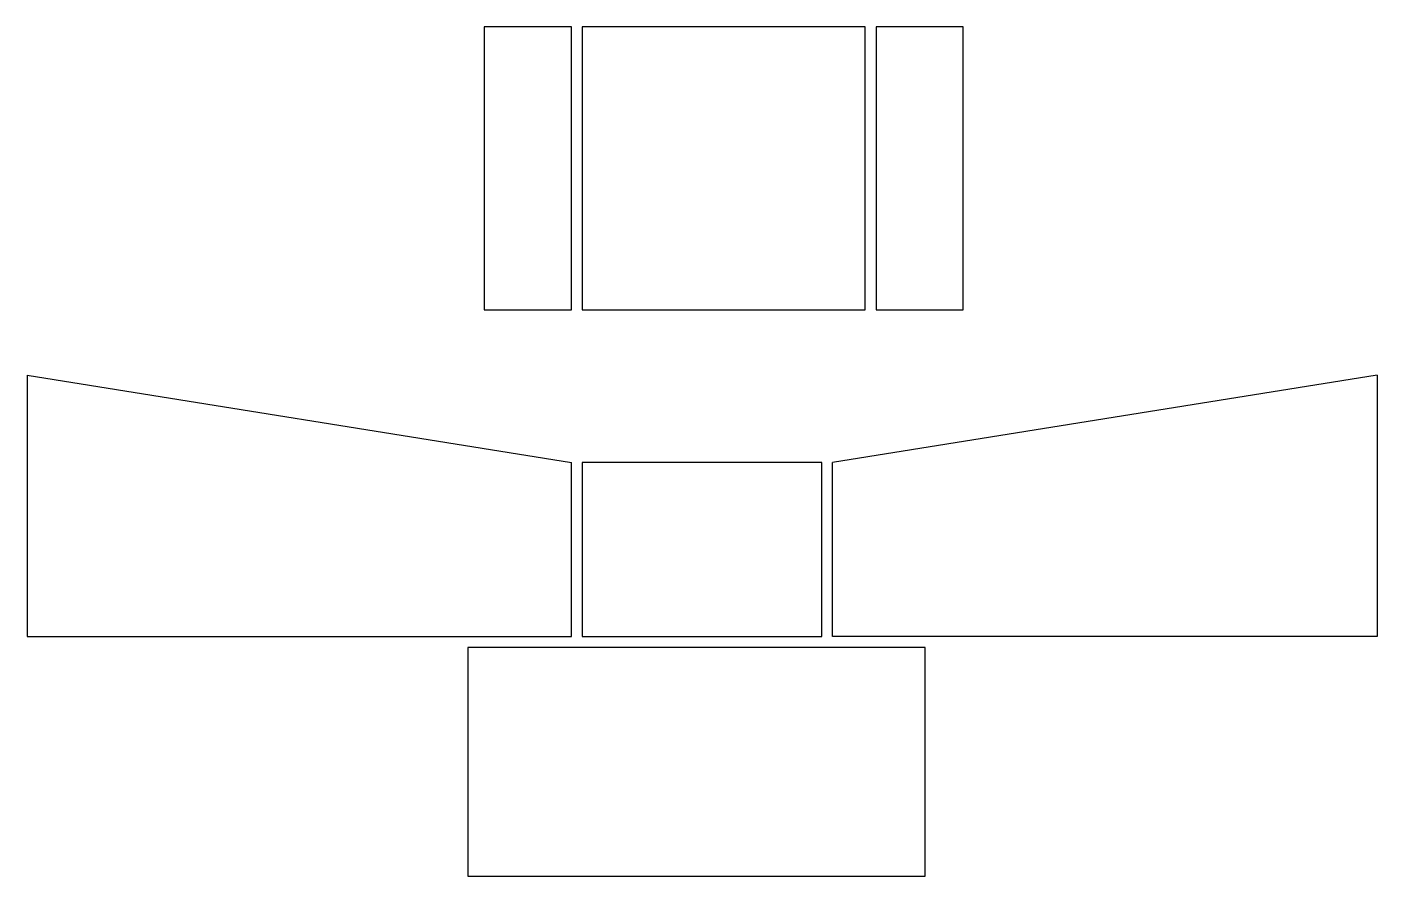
# Model space of a CAD drawing. Header units: inches. Extents: x -61 to 63, y -22 to 56.
import ezdxf

# ---------------------------------------------------------------- set-up
doc = ezdxf.new("R2010")
doc.units = ezdxf.units.IN
doc.header["$MEASUREMENT"] = 0
doc.layers.add('CAD', color=7, linetype='Continuous')

msp = doc.modelspace()

# ---------------------------------------------------------------- linework, layer by layer
at = {"layer": 'CAD', "linetype": 'Continuous'}
for p, q in [((-11, 56), (-19, 56)), ((-19, 56), (-19, 30)), ((-11, 30), (-11, 56)), ((16, 56), (-10, 56)), ((-10, 56), (-10, 30)), ((16, 30), (16, 56)), ((25, 56), (17, 56)), ((17, 56), (17, 30)), ((25, 30), (25, 56)), ((-19, 30), (-11, 30)), ((-10, 30), (16, 30)), ((17, 30), (25, 30)), ((-61, 24), (-61, 0)), ((-61, 24), (-11, 16)), ((63, 24), (13, 16)), ((63, 24), (63, 0)), ((-11, 0), (-11, 16)), ((12, 16), (-10, 16)), ((-10, 16), (-10, 0)), ((12, 0), (12, 16)), ((13, 0), (13, 16)), ((-61, 0), (-11, 0)), ((-10, 0), (12, 0)), ((63, 0), (13, 0)), ((21.5, -1), (-20.5, -1)), ((-20.5, -1), (-20.5, -22)), ((21.5, -22), (21.5, -1)), ((-20.5, -22), (21.5, -22))]:
    msp.add_line(p, q, dxfattribs=at)

doc.saveas('drawing.dxf')
